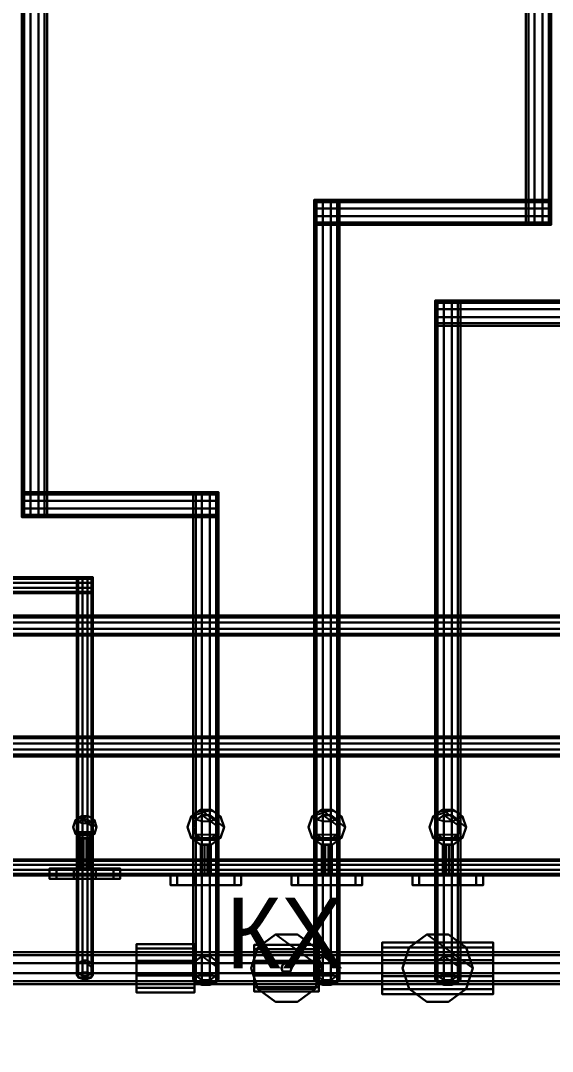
# Model space of a CAD drawing. Header units: millimetres. Extents: x -396 to 23232, y -842 to 31800.
# Drawn here: x 18536 to 19064, y 9117 to 10140 of the extents above; entities that cross this region are included whole.
import ezdxf

# ---------------------------------------------------------------- set-up
doc = ezdxf.new("R2010")
doc.units = ezdxf.units.MM
doc.layers.add('АР_3D_стены', color=8, linetype='Continuous')
doc.layers.add('ВК_3D_Марки', color=7, linetype='Continuous')
for name, color, linetype, true_color in [('ВК_3D_Арматура', 42, 'Continuous', 0xb48c3c), ('ВК_3D_В1', 4, 'Continuous', 0x06b6d4), ('ВК_3D_Т3', 3, 'Continuous', 0x16a34a), ('ВК_3D_Т4', 82, 'Continuous', 0x84cc16)]:
    doc.layers.add(name, color=color, linetype=linetype, true_color=true_color)

msp = doc.modelspace()

# ---------------------------------------------------------------- texts
at = {"layer": 'ВК_3D_Марки'}
msp.add_text('КХ', height=70, dxfattribs=at).set_placement((18740, 9200, 1480))

# ---------------------------------------------------------------- meshes
at = {"layer": 'АР_3D_стены'}
mesh = msp.add_polyface(dxfattribs=at)
corners = [(18040.2, 6049.6, 4050), (15010.2, 6049.6, 4050), (15010.2, 6119.6, 4050), (15010.2, 6119.6, 7550), (15010.2, 6049.6, 7550), (18040.2, 6049.6, 7550), (19899.3, 6049.6, 4050), (19760.2, 6049.6, 4050), (19760.2, 6119.6, 4050), (19760.2, 6119.6, 7550), (19760.2, 6049.6, 7550), (19899.3, 6049.6, 7550), (19000.2, 15699.6, 4050), (20200.2, 15699.6, 4050), (20200.2, 15299.6, 4050), (20200.2, 15299.6, 7550), (20200.2, 15699.6, 7550), (19000.2, 15699.6, 7550), (19538.3, 15299.6, 4050), (19000.2, 15299.6, 4050), (19000.2, 15299.6, 7550), (19538.3, 15299.6, 7550), (19800.2, 13599.6, 4050), (19300.2, 13599.6, 4050), (19300.2, 13999.6, 4050), (19300.2, 13999.6, 7550), (19300.2, 13599.6, 7550), (19800.2, 13599.6, 7550), (17300.2, 8749.6, 4050), (17300.2, 9049.6, 4050), (19800.2, 9049.6, 4050), (19800.2, 9049.6, 7550), (17300.2, 9049.6, 7550), (17300.2, 8749.6, 7550), (17900.2, 7449.6, 4050), (18000.2, 7449.6, 4050), (18000.2, 6449.6, 4050), (18000.2, 6449.6, 7550), (18000.2, 7449.6, 7550), (17900.2, 7449.6, 7550), (15600.2, 8749.6, 4050), (15800.2, 8749.6, 4050), (15800.2, 6449.6, 4050), (15800.2, 6449.6, 7550), (15800.2, 8749.6, 7550), (15600.2, 8749.6, 7550), (15050.2, 6179.6, 4050), (15050.2, 6449.6, 4050), (15600.2, 6449.6, 4050), (15600.2, 6449.6, 7550), (15050.2, 6449.6, 7550), (15050.2, 6179.6, 7550), (12800.2, 6449.6, 4050), (13250.2, 6449.6, 4050), (13250.2, 6179.6, 4050), (13250.2, 6179.6, 7550), (13250.2, 6449.6, 7550), (12800.2, 6449.6, 7550), (13290.2, 6049.6, 4050), (12800.2, 6049.6, 4050), (12800.2, 6049.6, 7550), (13290.2, 6049.6, 7550), (18040.2, 6119.6, 4050), (18040.2, 6119.6, 7550), (20200.2, 6049.6, 4050), (20200.2, 6049.6, 7550), (19800.2, 15299.6, 4050), (19800.2, 15299.6, 7550), (19538.3, 8749.6, 4050), (19538.3, 8749.6, 7550), (18000.2, 6179.6, 4050), (18000.2, 6179.6, 7550), (19800.2, 8749.6, 4050), (19800.2, 8749.6, 7550), (17900.2, 6449.6, 4050), (17900.2, 6449.6, 7550), (13290.2, 6119.6, 4050), (13290.2, 6119.6, 7550), (20200.2, 13999.6, 4050), (20200.2, 13999.6, 7550), (19800.2, 6179.6, 4050), (19800.2, 6179.6, 7550), (19800.2, 6449.6, 4050), (19800.2, 6449.6, 7550), (19800.2, 13999.6, 4050), (19800.2, 13999.6, 7550), (20200.2, 6449.6, 4050), (20200.2, 6449.6, 7550)]
mesh.append_faces([[corners[k] for k in face] for face in [(0, 1, 2), (3, 4, 5), (6, 7, 8), (9, 10, 11), (12, 13, 14), (15, 16, 17), (18, 19, 12), (17, 20, 21), (22, 23, 24), (25, 26, 27), (28, 29, 30), (31, 32, 33), (34, 35, 36), (37, 38, 39), (40, 41, 42), (43, 44, 45), (46, 47, 48), (49, 50, 51), (52, 53, 54), (55, 56, 57), (58, 59, 52), (57, 60, 61), (62, 0, 2), (3, 5, 63), (64, 6, 8), (9, 11, 65), (66, 18, 12), (17, 21, 67), (68, 28, 30), (31, 33, 69), (34, 36, 70), (71, 37, 39), (48, 40, 42), (43, 45, 49), (58, 52, 54), (55, 57, 61), (66, 12, 14), (15, 17, 67), (72, 68, 30), (31, 69, 73), (74, 34, 70), (71, 39, 75), (46, 48, 42), (43, 49, 51), (76, 58, 54), (55, 61, 77), (66, 14, 78), (79, 15, 67), (42, 74, 70), (71, 75, 43), (76, 54, 46), (51, 55, 77), (46, 42, 70), (71, 43, 51), (2, 76, 46), (51, 77, 3), (2, 46, 70), (71, 51, 3), (2, 70, 80), (81, 71, 3), (62, 2, 80), (81, 3, 63), (8, 62, 80), (81, 63, 9), (64, 8, 80), (81, 9, 65), (64, 80, 82), (83, 81, 65), (64, 82, 72), (73, 83, 65), (64, 72, 30), (31, 73, 65), (64, 30, 22), (27, 31, 65), (84, 66, 78), (79, 67, 85), (22, 24, 84), (85, 25, 27), (78, 64, 22), (27, 65, 79), (22, 84, 78), (79, 85, 27), (1, 2, 3, 4), (2, 76, 77, 3), (76, 58, 61, 77), (58, 59, 60, 61), (59, 52, 57, 60), (52, 53, 56, 57), (53, 54, 55, 56), (54, 46, 51, 55), (46, 47, 50, 51), (47, 48, 49, 50), (48, 40, 45, 49), (40, 41, 44, 45), (41, 42, 43, 44), (42, 74, 75, 43), (74, 34, 39, 75), (34, 35, 38, 39), (35, 36, 37, 38), (36, 70, 71, 37), (70, 80, 81, 71), (80, 82, 83, 81), (82, 72, 73, 83), (72, 68, 69, 73), (68, 28, 33, 69), (28, 29, 32, 33), (29, 30, 31, 32), (30, 22, 27, 31), (22, 23, 26, 27), (23, 24, 25, 26), (24, 84, 85, 25), (84, 84, 85, 85), (84, 66, 67, 85), (66, 18, 21, 67), (18, 19, 20, 21), (19, 12, 17, 20), (12, 13, 16, 17), (13, 14, 15, 16), (14, 78, 79, 15), (78, 86, 87, 79), (86, 86, 87, 87), (86, 64, 65, 87), (64, 6, 11, 65), (6, 7, 10, 11), (7, 8, 9, 10), (8, 62, 63, 9), (62, 0, 5, 63), (0, 1, 4, 5)]])
mesh = msp.add_polyface(dxfattribs=at)
corners = [(19800.2, 4099.6), (19800.2, 5949.6), (20070.2, 5949.6), (20070.2, 5949.6, 3650), (19800.2, 5949.6, 3650), (19800.2, 4099.6, 3650), (19800.2, 1427.5), (19800.2, 2299.6), (20070.2, 2299.6), (20070.2, 2299.6, 3650), (19800.2, 2299.6, 3650), (19800.2, 1427.5, 3650), (20200.2, 1299.6), (19800.2, 1299.6), (19800.2, 1299.6, 3650), (20200.2, 1299.6, 3650), (20130.2, 2339.6), (20200.2, 2339.6), (20200.2, 2339.6, 3650), (20130.2, 2339.6, 3650), (20200.2, 5989.6), (20200.2, 4059.6), (20130.2, 4059.6), (20130.2, 4059.6, 3650), (20200.2, 4059.6, 3650), (20200.2, 5989.6, 3650), (20200.2, 9474.6), (20200.2, 7709.6), (20130.2, 7709.6), (20130.2, 7709.6, 3650), (20200.2, 7709.6, 3650), (20200.2, 9474.6, 3650), (19800.2, 9049.6), (19800.2, 9474.6), (19800.2, 9474.6, 3650), (19800.2, 9049.6, 3650), (14600.2, 8749.6), (14600.2, 9049.6), (14600.2, 9049.6, 3650), (14600.2, 8749.6, 3650), (20070.2, 7749.6), (19800.2, 7749.6), (19800.2, 8749.6), (19800.2, 8749.6, 3650), (19800.2, 7749.6, 3650), (20070.2, 7749.6, 3650), (20070.2, 4099.6), (20070.2, 4099.6, 3650), (20130.2, 5989.6), (20130.2, 5989.6, 3650), (18538.2, 8749.6), (18538.2, 8749.6, 3650)]
mesh.append_faces([[corners[k] for k in face] for face in [(0, 1, 2), (3, 4, 5), (6, 7, 8), (9, 10, 11), (12, 13, 6), (11, 14, 15), (16, 17, 12), (15, 18, 19), (20, 21, 22), (23, 24, 25), (26, 27, 28), (29, 30, 31), (32, 33, 26), (31, 34, 35), (36, 37, 32), (35, 38, 39), (40, 41, 42), (43, 44, 45), (46, 0, 2), (3, 5, 47), (12, 6, 8), (9, 11, 15), (48, 20, 22), (23, 25, 49), (32, 26, 28), (29, 31, 35), (50, 36, 32), (35, 39, 51), (16, 12, 8), (9, 15, 19), (42, 50, 32), (35, 51, 43), (16, 8, 46), (47, 9, 19), (42, 32, 28), (29, 35, 43), (16, 46, 2), (3, 47, 19), (40, 42, 28), (29, 43, 45), (16, 2, 40), (45, 3, 19), (40, 28, 48), (49, 29, 45), (22, 16, 40), (45, 19, 23), (40, 48, 22), (23, 49, 45), (2, 40, 45, 3), (40, 41, 44, 45), (41, 42, 43, 44), (42, 50, 51, 43), (50, 36, 39, 51), (36, 37, 38, 39), (37, 32, 35, 38), (32, 33, 34, 35), (33, 26, 31, 34), (26, 27, 30, 31), (27, 28, 29, 30), (28, 48, 49, 29), (48, 20, 25, 49), (20, 21, 24, 25), (21, 22, 23, 24), (22, 16, 19, 23), (16, 17, 18, 19), (17, 12, 15, 18), (12, 13, 14, 15), (13, 6, 11, 14), (6, 7, 10, 11), (7, 8, 9, 10), (8, 46, 47, 9), (46, 0, 5, 47), (0, 1, 4, 5), (1, 2, 3, 4)]])
at = {"layer": 'ВК_3D_Арматура', "true_color": 0xbf9142}
mesh = msp.add_polyface(dxfattribs=at)
corners = [(18611.6, 9340, 975), (18609.4, 9346.8, 975), (18609.4, 9346.8, 1025), (18611.6, 9340, 1025), (18603.6, 9351, 975), (18603.6, 9351, 1025), (18596.4, 9351, 975), (18596.4, 9351, 1025), (18590.6, 9346.8, 975), (18590.6, 9346.8, 1025), (18588.4, 9340, 975), (18588.4, 9340, 1025), (18590.6, 9333.2, 975), (18590.6, 9333.2, 1025), (18596.4, 9329, 975), (18596.4, 9329, 1025), (18603.6, 9329, 975), (18603.6, 9329, 1025), (18609.4, 9333.2, 975), (18609.4, 9333.2, 1025)]
mesh.append_faces([[corners[k] for k in face] for face in [(0, 1, 2, 3), (1, 4, 5, 2), (4, 6, 7, 5), (6, 8, 9, 7), (8, 10, 11, 9), (10, 12, 13, 11), (12, 14, 15, 13), (14, 16, 17, 15), (16, 18, 19, 17), (18, 0, 3, 19), (18, 16, 14, 12), (3, 2, 5, 7)]])
mesh = msp.add_polyface(dxfattribs=at)
corners = [(18738.1, 9340, 975), (18734.6, 9350.6, 975), (18734.6, 9350.6, 1025), (18738.1, 9340, 1025), (18725.6, 9357.2, 975), (18725.6, 9357.2, 1025), (18714.4, 9357.2, 975), (18714.4, 9357.2, 1025), (18705.4, 9350.6, 975), (18705.4, 9350.6, 1025), (18701.9, 9340, 975), (18701.9, 9340, 1025), (18705.4, 9329.4, 975), (18705.4, 9329.4, 1025), (18714.4, 9322.8, 975), (18714.4, 9322.8, 1025), (18725.6, 9322.8, 975), (18725.6, 9322.8, 1025), (18734.6, 9329.4, 975), (18734.6, 9329.4, 1025)]
mesh.append_faces([[corners[k] for k in face] for face in [(0, 1, 2, 3), (1, 4, 5, 2), (4, 6, 7, 5), (6, 8, 9, 7), (8, 10, 11, 9), (10, 12, 13, 11), (12, 14, 15, 13), (14, 16, 17, 15), (16, 18, 19, 17), (18, 0, 3, 19), (18, 16, 14, 12), (3, 2, 5, 7)]])
mesh = msp.add_polyface(dxfattribs=at)
corners = [(18858.1, 9340, 975), (18854.6, 9350.6, 975), (18854.6, 9350.6, 1025), (18858.1, 9340, 1025), (18845.6, 9357.2, 975), (18845.6, 9357.2, 1025), (18834.4, 9357.2, 975), (18834.4, 9357.2, 1025), (18825.4, 9350.6, 975), (18825.4, 9350.6, 1025), (18821.9, 9340, 975), (18821.9, 9340, 1025), (18825.4, 9329.4, 975), (18825.4, 9329.4, 1025), (18834.4, 9322.8, 975), (18834.4, 9322.8, 1025), (18845.6, 9322.8, 975), (18845.6, 9322.8, 1025), (18854.6, 9329.4, 975), (18854.6, 9329.4, 1025)]
mesh.append_faces([[corners[k] for k in face] for face in [(0, 1, 2, 3), (1, 4, 5, 2), (4, 6, 7, 5), (6, 8, 9, 7), (8, 10, 11, 9), (10, 12, 13, 11), (12, 14, 15, 13), (14, 16, 17, 15), (16, 18, 19, 17), (18, 0, 3, 19), (18, 16, 14, 12), (3, 2, 5, 7)]])
mesh = msp.add_polyface(dxfattribs=at)
corners = [(18978.1, 9340, 975), (18974.6, 9350.6, 975), (18974.6, 9350.6, 1025), (18978.1, 9340, 1025), (18965.6, 9357.2, 975), (18965.6, 9357.2, 1025), (18954.4, 9357.2, 975), (18954.4, 9357.2, 1025), (18945.4, 9350.6, 975), (18945.4, 9350.6, 1025), (18941.9, 9340, 975), (18941.9, 9340, 1025), (18945.4, 9329.4, 975), (18945.4, 9329.4, 1025), (18954.4, 9322.8, 975), (18954.4, 9322.8, 1025), (18965.6, 9322.8, 975), (18965.6, 9322.8, 1025), (18974.6, 9329.4, 975), (18974.6, 9329.4, 1025)]
mesh.append_faces([[corners[k] for k in face] for face in [(0, 1, 2, 3), (1, 4, 5, 2), (4, 6, 7, 5), (6, 8, 9, 7), (8, 10, 11, 9), (10, 12, 13, 11), (12, 14, 15, 13), (14, 16, 17, 15), (16, 18, 19, 17), (18, 0, 3, 19), (18, 16, 14, 12), (3, 2, 5, 7)]])
mesh = msp.add_polyface(dxfattribs=at)
corners = [(18605, 9328.8, 1000), (18604, 9328.8, 1002.9), (18604, 9298.8, 1002.9), (18605, 9298.8, 1000), (18601.5, 9328.8, 1004.8), (18601.5, 9298.8, 1004.8), (18598.5, 9328.8, 1004.8), (18598.5, 9298.8, 1004.8), (18596, 9328.8, 1002.9), (18596, 9298.8, 1002.9), (18595, 9328.8, 1000), (18595, 9298.8, 1000), (18596, 9328.8, 997.1), (18596, 9298.8, 997.1), (18598.5, 9328.8, 995.2), (18598.5, 9298.8, 995.2), (18601.5, 9328.8, 995.2), (18601.5, 9298.8, 995.2), (18604, 9328.8, 997.1), (18604, 9298.8, 997.1)]
mesh.append_faces([[corners[k] for k in face] for face in [(0, 1, 2, 3), (1, 4, 5, 2), (4, 6, 7, 5), (6, 8, 9, 7), (8, 10, 11, 9), (10, 12, 13, 11), (12, 14, 15, 13), (14, 16, 17, 15), (16, 18, 19, 17), (18, 0, 3, 19), (18, 16, 14, 12), (3, 2, 5, 7)]])
mesh = msp.add_polyface(dxfattribs=at)
corners = [(18725, 9322.5, 1000), (18724, 9322.5, 1002.9), (18724, 9292.5, 1002.9), (18725, 9292.5, 1000), (18721.5, 9322.5, 1004.8), (18721.5, 9292.5, 1004.8), (18718.5, 9322.5, 1004.8), (18718.5, 9292.5, 1004.8), (18716, 9322.5, 1002.9), (18716, 9292.5, 1002.9), (18715, 9322.5, 1000), (18715, 9292.5, 1000), (18716, 9322.5, 997.1), (18716, 9292.5, 997.1), (18718.5, 9322.5, 995.2), (18718.5, 9292.5, 995.2), (18721.5, 9322.5, 995.2), (18721.5, 9292.5, 995.2), (18724, 9322.5, 997.1), (18724, 9292.5, 997.1)]
mesh.append_faces([[corners[k] for k in face] for face in [(0, 1, 2, 3), (1, 4, 5, 2), (4, 6, 7, 5), (6, 8, 9, 7), (8, 10, 11, 9), (10, 12, 13, 11), (12, 14, 15, 13), (14, 16, 17, 15), (16, 18, 19, 17), (18, 0, 3, 19), (18, 16, 14, 12), (3, 2, 5, 7)]])
mesh = msp.add_polyface(dxfattribs=at)
corners = [(18845, 9322.5, 1000), (18844, 9322.5, 1002.9), (18844, 9292.5, 1002.9), (18845, 9292.5, 1000), (18841.5, 9322.5, 1004.8), (18841.5, 9292.5, 1004.8), (18838.5, 9322.5, 1004.8), (18838.5, 9292.5, 1004.8), (18836, 9322.5, 1002.9), (18836, 9292.5, 1002.9), (18835, 9322.5, 1000), (18835, 9292.5, 1000), (18836, 9322.5, 997.1), (18836, 9292.5, 997.1), (18838.5, 9322.5, 995.2), (18838.5, 9292.5, 995.2), (18841.5, 9322.5, 995.2), (18841.5, 9292.5, 995.2), (18844, 9322.5, 997.1), (18844, 9292.5, 997.1)]
mesh.append_faces([[corners[k] for k in face] for face in [(0, 1, 2, 3), (1, 4, 5, 2), (4, 6, 7, 5), (6, 8, 9, 7), (8, 10, 11, 9), (10, 12, 13, 11), (12, 14, 15, 13), (14, 16, 17, 15), (16, 18, 19, 17), (18, 0, 3, 19), (18, 16, 14, 12), (3, 2, 5, 7)]])
mesh = msp.add_polyface(dxfattribs=at)
corners = [(18965, 9322.5, 1000), (18964, 9322.5, 1002.9), (18964, 9292.5, 1002.9), (18965, 9292.5, 1000), (18961.5, 9322.5, 1004.8), (18961.5, 9292.5, 1004.8), (18958.5, 9322.5, 1004.8), (18958.5, 9292.5, 1004.8), (18956, 9322.5, 1002.9), (18956, 9292.5, 1002.9), (18955, 9322.5, 1000), (18955, 9292.5, 1000), (18956, 9322.5, 997.1), (18956, 9292.5, 997.1), (18958.5, 9322.5, 995.2), (18958.5, 9292.5, 995.2), (18961.5, 9322.5, 995.2), (18961.5, 9292.5, 995.2), (18964, 9322.5, 997.1), (18964, 9292.5, 997.1)]
mesh.append_faces([[corners[k] for k in face] for face in [(0, 1, 2, 3), (1, 4, 5, 2), (4, 6, 7, 5), (6, 8, 9, 7), (8, 10, 11, 9), (10, 12, 13, 11), (12, 14, 15, 13), (14, 16, 17, 15), (16, 18, 19, 17), (18, 0, 3, 19), (18, 16, 14, 12), (3, 2, 5, 7)]])
at = {"layer": 'ВК_3D_Арматура', "true_color": 0x06b6d4}
mesh = msp.add_polyface(dxfattribs=at)
corners = [(18635, 9298.8, 1000), (18628.3, 9298.8, 1020.6), (18628.3, 9288.8, 1020.6), (18635, 9288.8, 1000), (18610.8, 9298.8, 1033.3), (18610.8, 9288.8, 1033.3), (18589.2, 9298.8, 1033.3), (18589.2, 9288.8, 1033.3), (18571.7, 9298.8, 1020.6), (18571.7, 9288.8, 1020.6), (18565, 9298.8, 1000), (18565, 9288.8, 1000), (18571.7, 9298.8, 979.4), (18571.7, 9288.8, 979.4), (18589.2, 9298.8, 966.7), (18589.2, 9288.8, 966.7), (18610.8, 9298.8, 966.7), (18610.8, 9288.8, 966.7), (18628.3, 9298.8, 979.4), (18628.3, 9288.8, 979.4)]
mesh.append_faces([[corners[k] for k in face] for face in [(0, 1, 2, 3), (1, 4, 5, 2), (4, 6, 7, 5), (6, 8, 9, 7), (8, 10, 11, 9), (10, 12, 13, 11), (12, 14, 15, 13), (14, 16, 17, 15), (16, 18, 19, 17), (18, 0, 3, 19), (18, 16, 14, 12), (3, 2, 5, 7)]])
mesh = msp.add_polyface(dxfattribs=at)
corners = [(18755, 9292.5, 1000), (18748.3, 9292.5, 1020.6), (18748.3, 9282.5, 1020.6), (18755, 9282.5, 1000), (18730.8, 9292.5, 1033.3), (18730.8, 9282.5, 1033.3), (18709.2, 9292.5, 1033.3), (18709.2, 9282.5, 1033.3), (18691.7, 9292.5, 1020.6), (18691.7, 9282.5, 1020.6), (18685, 9292.5, 1000), (18685, 9282.5, 1000), (18691.7, 9292.5, 979.4), (18691.7, 9282.5, 979.4), (18709.2, 9292.5, 966.7), (18709.2, 9282.5, 966.7), (18730.8, 9292.5, 966.7), (18730.8, 9282.5, 966.7), (18748.3, 9292.5, 979.4), (18748.3, 9282.5, 979.4)]
mesh.append_faces([[corners[k] for k in face] for face in [(0, 1, 2, 3), (1, 4, 5, 2), (4, 6, 7, 5), (6, 8, 9, 7), (8, 10, 11, 9), (10, 12, 13, 11), (12, 14, 15, 13), (14, 16, 17, 15), (16, 18, 19, 17), (18, 0, 3, 19), (18, 16, 14, 12), (3, 2, 5, 7)]])
mesh = msp.add_polyface(dxfattribs=at)
corners = [(18875, 9292.5, 1000), (18868.3, 9292.5, 1020.6), (18868.3, 9282.5, 1020.6), (18875, 9282.5, 1000), (18850.8, 9292.5, 1033.3), (18850.8, 9282.5, 1033.3), (18829.2, 9292.5, 1033.3), (18829.2, 9282.5, 1033.3), (18811.7, 9292.5, 1020.6), (18811.7, 9282.5, 1020.6), (18805, 9292.5, 1000), (18805, 9282.5, 1000), (18811.7, 9292.5, 979.4), (18811.7, 9282.5, 979.4), (18829.2, 9292.5, 966.7), (18829.2, 9282.5, 966.7), (18850.8, 9292.5, 966.7), (18850.8, 9282.5, 966.7), (18868.3, 9292.5, 979.4), (18868.3, 9282.5, 979.4)]
mesh.append_faces([[corners[k] for k in face] for face in [(0, 1, 2, 3), (1, 4, 5, 2), (4, 6, 7, 5), (6, 8, 9, 7), (8, 10, 11, 9), (10, 12, 13, 11), (12, 14, 15, 13), (14, 16, 17, 15), (16, 18, 19, 17), (18, 0, 3, 19), (18, 16, 14, 12), (3, 2, 5, 7)]])
mesh = msp.add_polyface(dxfattribs=at)
corners = [(18995, 9292.5, 1000), (18988.3, 9292.5, 1020.6), (18988.3, 9282.5, 1020.6), (18995, 9282.5, 1000), (18970.8, 9292.5, 1033.3), (18970.8, 9282.5, 1033.3), (18949.2, 9292.5, 1033.3), (18949.2, 9282.5, 1033.3), (18931.7, 9292.5, 1020.6), (18931.7, 9282.5, 1020.6), (18925, 9292.5, 1000), (18925, 9282.5, 1000), (18931.7, 9292.5, 979.4), (18931.7, 9282.5, 979.4), (18949.2, 9292.5, 966.7), (18949.2, 9282.5, 966.7), (18970.8, 9292.5, 966.7), (18970.8, 9282.5, 966.7), (18988.3, 9292.5, 979.4), (18988.3, 9282.5, 979.4)]
mesh.append_faces([[corners[k] for k in face] for face in [(0, 1, 2, 3), (1, 4, 5, 2), (4, 6, 7, 5), (6, 8, 9, 7), (8, 10, 11, 9), (10, 12, 13, 11), (12, 14, 15, 13), (14, 16, 17, 15), (16, 18, 19, 17), (18, 0, 3, 19), (18, 16, 14, 12), (3, 2, 5, 7)]])
mesh = msp.add_polyface(dxfattribs=at)
corners = [(18835, 9200, 652.4), (18828.3, 9220.6, 652.4), (18828.3, 9220.6, 662.4), (18835, 9200, 662.4), (18810.8, 9233.3, 652.4), (18810.8, 9233.3, 662.4), (18789.2, 9233.3, 652.4), (18789.2, 9233.3, 662.4), (18771.7, 9220.6, 652.4), (18771.7, 9220.6, 662.4), (18765, 9200, 652.4), (18765, 9200, 662.4), (18771.7, 9179.4, 652.4), (18771.7, 9179.4, 662.4), (18789.2, 9166.7, 652.4), (18789.2, 9166.7, 662.4), (18810.8, 9166.7, 652.4), (18810.8, 9166.7, 662.4), (18828.3, 9179.4, 652.4), (18828.3, 9179.4, 662.4)]
mesh.append_faces([[corners[k] for k in face] for face in [(0, 1, 2, 3), (1, 4, 5, 2), (4, 6, 7, 5), (6, 8, 9, 7), (8, 10, 11, 9), (10, 12, 13, 11), (12, 14, 15, 13), (14, 16, 17, 15), (16, 18, 19, 17), (18, 0, 3, 19), (18, 16, 14, 12), (3, 2, 5, 7)]])
at = {"layer": 'ВК_3D_Арматура', "true_color": 0xbf9142}
mesh = msp.add_polyface(dxfattribs=at)
corners = [(18895, 9225.6, 600), (18895, 9220.7, 615), (19005, 9220.7, 615), (19005, 9225.6, 600), (18895, 9207.9, 624.3), (19005, 9207.9, 624.3), (18895, 9192.1, 624.3), (19005, 9192.1, 624.3), (18895, 9179.3, 615), (19005, 9179.3, 615), (18895, 9174.4, 600), (19005, 9174.4, 600), (18895, 9179.3, 585), (19005, 9179.3, 585), (18895, 9192.1, 575.7), (19005, 9192.1, 575.7), (18895, 9207.9, 575.7), (19005, 9207.9, 575.7), (18895, 9220.7, 585), (19005, 9220.7, 585)]
mesh.append_faces([[corners[k] for k in face] for face in [(0, 1, 2, 3), (1, 4, 5, 2), (4, 6, 7, 5), (6, 8, 9, 7), (8, 10, 11, 9), (10, 12, 13, 11), (12, 14, 15, 13), (14, 16, 17, 15), (16, 18, 19, 17), (18, 0, 3, 19), (18, 16, 14, 12), (3, 2, 5, 7)]])
at = {"layer": 'ВК_3D_Арматура', "true_color": 0x2563eb}
mesh = msp.add_polyface(dxfattribs=at)
corners = [(18985, 9200, 622.4), (18978.3, 9220.6, 622.4), (18978.3, 9220.6, 652.4), (18985, 9200, 652.4), (18960.8, 9233.3, 622.4), (18960.8, 9233.3, 652.4), (18939.2, 9233.3, 622.4), (18939.2, 9233.3, 652.4), (18921.7, 9220.6, 622.4), (18921.7, 9220.6, 652.4), (18915, 9200, 622.4), (18915, 9200, 652.4), (18921.7, 9179.4, 622.4), (18921.7, 9179.4, 652.4), (18939.2, 9166.7, 622.4), (18939.2, 9166.7, 652.4), (18960.8, 9166.7, 622.4), (18960.8, 9166.7, 652.4), (18978.3, 9179.4, 622.4), (18978.3, 9179.4, 652.4)]
mesh.append_faces([[corners[k] for k in face] for face in [(0, 1, 2, 3), (1, 4, 5, 2), (4, 6, 7, 5), (6, 8, 9, 7), (8, 10, 11, 9), (10, 12, 13, 11), (12, 14, 15, 13), (14, 16, 17, 15), (16, 18, 19, 17), (18, 0, 3, 19), (18, 16, 14, 12), (3, 2, 5, 7)]])
at = {"layer": 'ВК_3D_Арматура', "true_color": 0xbf9142}
mesh = msp.add_polyface(dxfattribs=at)
corners = [(18651.2, 9224, 600), (18651.2, 9219.4, 614.1), (18708.8, 9219.4, 614.1), (18708.8, 9224, 600), (18651.2, 9207.4, 622.8), (18708.8, 9207.4, 622.8), (18651.2, 9192.6, 622.8), (18708.8, 9192.6, 622.8), (18651.2, 9180.6, 614.1), (18708.8, 9180.6, 614.1), (18651.2, 9176, 600), (18708.8, 9176, 600), (18651.2, 9180.6, 585.9), (18708.8, 9180.6, 585.9), (18651.2, 9192.6, 577.2), (18708.8, 9192.6, 577.2), (18651.2, 9207.4, 577.2), (18708.8, 9207.4, 577.2), (18651.2, 9219.4, 585.9), (18708.8, 9219.4, 585.9)]
mesh.append_faces([[corners[k] for k in face] for face in [(0, 1, 2, 3), (1, 4, 5, 2), (4, 6, 7, 5), (6, 8, 9, 7), (8, 10, 11, 9), (10, 12, 13, 11), (12, 14, 15, 13), (14, 16, 17, 15), (16, 18, 19, 17), (18, 0, 3, 19), (18, 16, 14, 12), (3, 2, 5, 7)]])
mesh = msp.add_polyface(dxfattribs=at)
corners = [(18768, 9223.2, 600), (18768, 9218.8, 613.6), (18832, 9218.8, 613.6), (18832, 9223.2, 600), (18768, 9207.2, 622.1), (18832, 9207.2, 622.1), (18768, 9192.8, 622.1), (18832, 9192.8, 622.1), (18768, 9181.2, 613.6), (18832, 9181.2, 613.6), (18768, 9176.8, 600), (18832, 9176.8, 600), (18768, 9181.2, 586.4), (18832, 9181.2, 586.4), (18768, 9192.8, 577.9), (18832, 9192.8, 577.9), (18768, 9207.2, 577.9), (18832, 9207.2, 577.9), (18768, 9218.8, 586.4), (18832, 9218.8, 586.4)]
mesh.append_faces([[corners[k] for k in face] for face in [(0, 1, 2, 3), (1, 4, 5, 2), (4, 6, 7, 5), (6, 8, 9, 7), (8, 10, 11, 9), (10, 12, 13, 11), (12, 14, 15, 13), (14, 16, 17, 15), (16, 18, 19, 17), (18, 0, 3, 19), (18, 16, 14, 12), (3, 2, 5, 7)]])
mesh = msp.add_polyface(dxfattribs=at)
corners = [(18805, 9200, 622.4), (18804, 9202.9, 622.4), (18804, 9202.9, 652.4), (18805, 9200, 652.4), (18801.5, 9204.8, 622.4), (18801.5, 9204.8, 652.4), (18798.5, 9204.8, 622.4), (18798.5, 9204.8, 652.4), (18796, 9202.9, 622.4), (18796, 9202.9, 652.4), (18795, 9200, 622.4), (18795, 9200, 652.4), (18796, 9197.1, 622.4), (18796, 9197.1, 652.4), (18798.5, 9195.2, 622.4), (18798.5, 9195.2, 652.4), (18801.5, 9195.2, 622.4), (18801.5, 9195.2, 652.4), (18804, 9197.1, 622.4), (18804, 9197.1, 652.4)]
mesh.append_faces([[corners[k] for k in face] for face in [(0, 1, 2, 3), (1, 4, 5, 2), (4, 6, 7, 5), (6, 8, 9, 7), (8, 10, 11, 9), (10, 12, 13, 11), (12, 14, 15, 13), (14, 16, 17, 15), (16, 18, 19, 17), (18, 0, 3, 19), (18, 16, 14, 12), (3, 2, 5, 7)]])
at = {"layer": 'ВК_3D_В1'}
mesh = msp.add_polyface(dxfattribs=at)
corners = [(19037.5, 9937.5, -230), (19039.9, 9937.5, -222.7), (19039.9, 13392.5, -222.7), (19037.5, 13392.5, -230), (19046.1, 9937.5, -218.1), (19046.1, 13392.5, -218.1), (19053.9, 9937.5, -218.1), (19053.9, 13392.5, -218.1), (19060.1, 9937.5, -222.7), (19060.1, 13392.5, -222.7), (19062.5, 9937.5, -230), (19062.5, 13392.5, -230), (19060.1, 9937.5, -237.3), (19060.1, 13392.5, -237.3), (19053.9, 9937.5, -241.9), (19053.9, 13392.5, -241.9), (19046.1, 9937.5, -241.9), (19046.1, 13392.5, -241.9), (19039.9, 9937.5, -237.3), (19039.9, 13392.5, -237.3)]
mesh.append_faces([[corners[k] for k in face] for face in [(0, 1, 2, 3), (1, 4, 5, 2), (4, 6, 7, 5), (6, 8, 9, 7), (8, 10, 11, 9), (10, 12, 13, 11), (12, 14, 15, 13), (14, 16, 17, 15), (16, 18, 19, 17), (18, 0, 3, 19), (18, 16, 14, 12), (3, 2, 5, 7)]])
mesh = msp.add_polyface(dxfattribs=at)
corners = [(18537.5, 9647.5, -230), (18539.9, 9647.5, -222.7), (18539.9, 11012.5, -222.7), (18537.5, 11012.5, -230), (18546.1, 9647.5, -218.1), (18546.1, 11012.5, -218.1), (18553.9, 9647.5, -218.1), (18553.9, 11012.5, -218.1), (18560.1, 9647.5, -222.7), (18560.1, 11012.5, -222.7), (18562.5, 9647.5, -230), (18562.5, 11012.5, -230), (18560.1, 9647.5, -237.3), (18560.1, 11012.5, -237.3), (18553.9, 9647.5, -241.9), (18553.9, 11012.5, -241.9), (18546.1, 9647.5, -241.9), (18546.1, 11012.5, -241.9), (18539.9, 9647.5, -237.3), (18539.9, 11012.5, -237.3)]
mesh.append_faces([[corners[k] for k in face] for face in [(0, 1, 2, 3), (1, 4, 5, 2), (4, 6, 7, 5), (6, 8, 9, 7), (8, 10, 11, 9), (10, 12, 13, 11), (12, 14, 15, 13), (14, 16, 17, 15), (16, 18, 19, 17), (18, 0, 3, 19), (18, 16, 14, 12), (3, 2, 5, 7)]])
mesh = msp.add_polyface(dxfattribs=at)
corners = [(18827.5, 9327.5, -230), (18829.9, 9327.5, -222.7), (18829.9, 9962.5, -222.7), (18827.5, 9962.5, -230), (18836.1, 9327.5, -218.1), (18836.1, 9962.5, -218.1), (18843.9, 9327.5, -218.1), (18843.9, 9962.5, -218.1), (18850.1, 9327.5, -222.7), (18850.1, 9962.5, -222.7), (18852.5, 9327.5, -230), (18852.5, 9962.5, -230), (18850.1, 9327.5, -237.3), (18850.1, 9962.5, -237.3), (18843.9, 9327.5, -241.9), (18843.9, 9962.5, -241.9), (18836.1, 9327.5, -241.9), (18836.1, 9962.5, -241.9), (18829.9, 9327.5, -237.3), (18829.9, 9962.5, -237.3)]
mesh.append_faces([[corners[k] for k in face] for face in [(0, 1, 2, 3), (1, 4, 5, 2), (4, 6, 7, 5), (6, 8, 9, 7), (8, 10, 11, 9), (10, 12, 13, 11), (12, 14, 15, 13), (14, 16, 17, 15), (16, 18, 19, 17), (18, 0, 3, 19), (18, 16, 14, 12), (3, 2, 5, 7)]])
mesh = msp.add_polyface(dxfattribs=at)
corners = [(18827.5, 9962.5, -230), (18827.5, 9960.1, -222.7), (19062.5, 9960.1, -222.7), (19062.5, 9962.5, -230), (18827.5, 9953.9, -218.1), (19062.5, 9953.9, -218.1), (18827.5, 9946.1, -218.1), (19062.5, 9946.1, -218.1), (18827.5, 9939.9, -222.7), (19062.5, 9939.9, -222.7), (18827.5, 9937.5, -230), (19062.5, 9937.5, -230), (18827.5, 9939.9, -237.3), (19062.5, 9939.9, -237.3), (18827.5, 9946.1, -241.9), (19062.5, 9946.1, -241.9), (18827.5, 9953.9, -241.9), (19062.5, 9953.9, -241.9), (18827.5, 9960.1, -237.3), (19062.5, 9960.1, -237.3)]
mesh.append_faces([[corners[k] for k in face] for face in [(0, 1, 2, 3), (1, 4, 5, 2), (4, 6, 7, 5), (6, 8, 9, 7), (8, 10, 11, 9), (10, 12, 13, 11), (12, 14, 15, 13), (14, 16, 17, 15), (16, 18, 19, 17), (18, 0, 3, 19), (18, 16, 14, 12), (3, 2, 5, 7)]])
mesh = msp.add_polyface(dxfattribs=at)
corners = [(18947.5, 9327.5, -230), (18949.9, 9327.5, -222.7), (18949.9, 9862.5, -222.7), (18947.5, 9862.5, -230), (18956.1, 9327.5, -218.1), (18956.1, 9862.5, -218.1), (18963.9, 9327.5, -218.1), (18963.9, 9862.5, -218.1), (18970.1, 9327.5, -222.7), (18970.1, 9862.5, -222.7), (18972.5, 9327.5, -230), (18972.5, 9862.5, -230), (18970.1, 9327.5, -237.3), (18970.1, 9862.5, -237.3), (18963.9, 9327.5, -241.9), (18963.9, 9862.5, -241.9), (18956.1, 9327.5, -241.9), (18956.1, 9862.5, -241.9), (18949.9, 9327.5, -237.3), (18949.9, 9862.5, -237.3)]
mesh.append_faces([[corners[k] for k in face] for face in [(0, 1, 2, 3), (1, 4, 5, 2), (4, 6, 7, 5), (6, 8, 9, 7), (8, 10, 11, 9), (10, 12, 13, 11), (12, 14, 15, 13), (14, 16, 17, 15), (16, 18, 19, 17), (18, 0, 3, 19), (18, 16, 14, 12), (3, 2, 5, 7)]])
mesh = msp.add_polyface(dxfattribs=at)
corners = [(18947.5, 9862.5, -230), (18947.5, 9860.1, -222.7), (19632.5, 9860.1, -222.7), (19632.5, 9862.5, -230), (18947.5, 9853.9, -218.1), (19632.5, 9853.9, -218.1), (18947.5, 9846.1, -218.1), (19632.5, 9846.1, -218.1), (18947.5, 9839.9, -222.7), (19632.5, 9839.9, -222.7), (18947.5, 9837.5, -230), (19632.5, 9837.5, -230), (18947.5, 9839.9, -237.3), (19632.5, 9839.9, -237.3), (18947.5, 9846.1, -241.9), (19632.5, 9846.1, -241.9), (18947.5, 9853.9, -241.9), (19632.5, 9853.9, -241.9), (18947.5, 9860.1, -237.3), (19632.5, 9860.1, -237.3)]
mesh.append_faces([[corners[k] for k in face] for face in [(0, 1, 2, 3), (1, 4, 5, 2), (4, 6, 7, 5), (6, 8, 9, 7), (8, 10, 11, 9), (10, 12, 13, 11), (12, 14, 15, 13), (14, 16, 17, 15), (16, 18, 19, 17), (18, 0, 3, 19), (18, 16, 14, 12), (3, 2, 5, 7)]])
mesh = msp.add_polyface(dxfattribs=at)
corners = [(18732.5, 9647.5, -230), (18732.5, 9649.9, -222.7), (18537.5, 9649.9, -222.7), (18537.5, 9647.5, -230), (18732.5, 9656.1, -218.1), (18537.5, 9656.1, -218.1), (18732.5, 9663.9, -218.1), (18537.5, 9663.9, -218.1), (18732.5, 9670.1, -222.7), (18537.5, 9670.1, -222.7), (18732.5, 9672.5, -230), (18537.5, 9672.5, -230), (18732.5, 9670.1, -237.3), (18537.5, 9670.1, -237.3), (18732.5, 9663.9, -241.9), (18537.5, 9663.9, -241.9), (18732.5, 9656.1, -241.9), (18537.5, 9656.1, -241.9), (18732.5, 9649.9, -237.3), (18537.5, 9649.9, -237.3)]
mesh.append_faces([[corners[k] for k in face] for face in [(0, 1, 2, 3), (1, 4, 5, 2), (4, 6, 7, 5), (6, 8, 9, 7), (8, 10, 11, 9), (10, 12, 13, 11), (12, 14, 15, 13), (14, 16, 17, 15), (16, 18, 19, 17), (18, 0, 3, 19), (18, 16, 14, 12), (3, 2, 5, 7)]])
mesh = msp.add_polyface(dxfattribs=at)
corners = [(18707.5, 9327.5, -230), (18709.9, 9327.5, -222.7), (18709.9, 9672.5, -222.7), (18707.5, 9672.5, -230), (18716.1, 9327.5, -218.1), (18716.1, 9672.5, -218.1), (18723.9, 9327.5, -218.1), (18723.9, 9672.5, -218.1), (18730.1, 9327.5, -222.7), (18730.1, 9672.5, -222.7), (18732.5, 9327.5, -230), (18732.5, 9672.5, -230), (18730.1, 9327.5, -237.3), (18730.1, 9672.5, -237.3), (18723.9, 9327.5, -241.9), (18723.9, 9672.5, -241.9), (18716.1, 9327.5, -241.9), (18716.1, 9672.5, -241.9), (18709.9, 9327.5, -237.3), (18709.9, 9672.5, -237.3)]
mesh.append_faces([[corners[k] for k in face] for face in [(0, 1, 2, 3), (1, 4, 5, 2), (4, 6, 7, 5), (6, 8, 9, 7), (8, 10, 11, 9), (10, 12, 13, 11), (12, 14, 15, 13), (14, 16, 17, 15), (16, 18, 19, 17), (18, 0, 3, 19), (18, 16, 14, 12), (3, 2, 5, 7)]])
mesh = msp.add_polyface(dxfattribs=at)
corners = [(18608, 9572, -230), (18608, 9573.5, -225.3), (18092, 9573.5, -225.3), (18092, 9572, -230), (18608, 9577.5, -222.4), (18092, 9577.5, -222.4), (18608, 9582.5, -222.4), (18092, 9582.5, -222.4), (18608, 9586.5, -225.3), (18092, 9586.5, -225.3), (18608, 9588, -230), (18092, 9588, -230), (18608, 9586.5, -234.7), (18092, 9586.5, -234.7), (18608, 9582.5, -237.6), (18092, 9582.5, -237.6), (18608, 9577.5, -237.6), (18092, 9577.5, -237.6), (18608, 9573.5, -234.7), (18092, 9573.5, -234.7)]
mesh.append_faces([[corners[k] for k in face] for face in [(0, 1, 2, 3), (1, 4, 5, 2), (4, 6, 7, 5), (6, 8, 9, 7), (8, 10, 11, 9), (10, 12, 13, 11), (12, 14, 15, 13), (14, 16, 17, 15), (16, 18, 19, 17), (18, 0, 3, 19), (18, 16, 14, 12), (3, 2, 5, 7)]])
mesh = msp.add_polyface(dxfattribs=at)
corners = [(18592, 9332, -230), (18593.5, 9332, -225.3), (18593.5, 9588, -225.3), (18592, 9588, -230), (18597.5, 9332, -222.4), (18597.5, 9588, -222.4), (18602.5, 9332, -222.4), (18602.5, 9588, -222.4), (18606.5, 9332, -225.3), (18606.5, 9588, -225.3), (18608, 9332, -230), (18608, 9588, -230), (18606.5, 9332, -234.7), (18606.5, 9588, -234.7), (18602.5, 9332, -237.6), (18602.5, 9588, -237.6), (18597.5, 9332, -237.6), (18597.5, 9588, -237.6), (18593.5, 9332, -234.7), (18593.5, 9588, -234.7)]
mesh.append_faces([[corners[k] for k in face] for face in [(0, 1, 2, 3), (1, 4, 5, 2), (4, 6, 7, 5), (6, 8, 9, 7), (8, 10, 11, 9), (10, 12, 13, 11), (12, 14, 15, 13), (14, 16, 17, 15), (16, 18, 19, 17), (18, 0, 3, 19), (18, 16, 14, 12), (3, 2, 5, 7)]])
mesh = msp.add_polyface(dxfattribs=at)
corners = [(18592, 9192.8, 1223.6), (18593.5, 9194.9, 1227.8), (18593.5, 9349.3, 1150.6), (18592, 9347.2, 1146.4), (18597.5, 9196.2, 1230.4), (18597.5, 9350.6, 1153.2), (18602.5, 9196.2, 1230.4), (18602.5, 9350.6, 1153.2), (18606.5, 9194.9, 1227.8), (18606.5, 9349.3, 1150.6), (18608, 9192.8, 1223.6), (18608, 9347.2, 1146.4), (18606.5, 9190.7, 1219.4), (18606.5, 9345.1, 1142.2), (18602.5, 9189.4, 1216.8), (18602.5, 9343.8, 1139.6), (18597.5, 9189.4, 1216.8), (18597.5, 9343.8, 1139.6), (18593.5, 9190.7, 1219.4), (18593.5, 9345.1, 1142.2)]
mesh.append_faces([[corners[k] for k in face] for face in [(0, 1, 2, 3), (1, 4, 5, 2), (4, 6, 7, 5), (6, 8, 9, 7), (8, 10, 11, 9), (10, 12, 13, 11), (12, 14, 15, 13), (14, 16, 17, 15), (16, 18, 19, 17), (18, 0, 3, 19), (18, 16, 14, 12), (3, 2, 5, 7)]])
mesh = msp.add_polyface(dxfattribs=at)
corners = [(18707.5, 9188.8, 1225.6), (18709.9, 9192.1, 1232.2), (18709.9, 9354.5, 1151), (18707.5, 9351.2, 1144.4), (18716.1, 9194.1, 1236.2), (18716.1, 9356.5, 1155), (18723.9, 9194.1, 1236.2), (18723.9, 9356.5, 1155), (18730.1, 9192.1, 1232.2), (18730.1, 9354.5, 1151), (18732.5, 9188.8, 1225.6), (18732.5, 9351.2, 1144.4), (18730.1, 9185.5, 1219), (18730.1, 9347.9, 1137.8), (18723.9, 9183.5, 1215), (18723.9, 9345.9, 1133.8), (18716.1, 9183.5, 1215), (18716.1, 9345.9, 1133.8), (18709.9, 9185.5, 1219), (18709.9, 9347.9, 1137.8)]
mesh.append_faces([[corners[k] for k in face] for face in [(0, 1, 2, 3), (1, 4, 5, 2), (4, 6, 7, 5), (6, 8, 9, 7), (8, 10, 11, 9), (10, 12, 13, 11), (12, 14, 15, 13), (14, 16, 17, 15), (16, 18, 19, 17), (18, 0, 3, 19), (18, 16, 14, 12), (3, 2, 5, 7)]])
mesh = msp.add_polyface(dxfattribs=at)
corners = [(18732.5, 9340, 1162.5), (18730.1, 9347.3, 1162.5), (18730.1, 9347.3, -242.5), (18732.5, 9340, -242.5), (18723.9, 9351.9, 1162.5), (18723.9, 9351.9, -242.5), (18716.1, 9351.9, 1162.5), (18716.1, 9351.9, -242.5), (18709.9, 9347.3, 1162.5), (18709.9, 9347.3, -242.5), (18707.5, 9340, 1162.5), (18707.5, 9340, -242.5), (18709.9, 9332.7, 1162.5), (18709.9, 9332.7, -242.5), (18716.1, 9328.1, 1162.5), (18716.1, 9328.1, -242.5), (18723.9, 9328.1, 1162.5), (18723.9, 9328.1, -242.5), (18730.1, 9332.7, 1162.5), (18730.1, 9332.7, -242.5)]
mesh.append_faces([[corners[k] for k in face] for face in [(0, 1, 2, 3), (1, 4, 5, 2), (4, 6, 7, 5), (6, 8, 9, 7), (8, 10, 11, 9), (10, 12, 13, 11), (12, 14, 15, 13), (14, 16, 17, 15), (16, 18, 19, 17), (18, 0, 3, 19), (18, 16, 14, 12), (3, 2, 5, 7)]])
mesh = msp.add_polyface(dxfattribs=at)
corners = [(18827.5, 9188.8, 1225.6), (18829.9, 9192.1, 1232.2), (18829.9, 9354.5, 1151), (18827.5, 9351.2, 1144.4), (18836.1, 9194.1, 1236.2), (18836.1, 9356.5, 1155), (18843.9, 9194.1, 1236.2), (18843.9, 9356.5, 1155), (18850.1, 9192.1, 1232.2), (18850.1, 9354.5, 1151), (18852.5, 9188.8, 1225.6), (18852.5, 9351.2, 1144.4), (18850.1, 9185.5, 1219), (18850.1, 9347.9, 1137.8), (18843.9, 9183.5, 1215), (18843.9, 9345.9, 1133.8), (18836.1, 9183.5, 1215), (18836.1, 9345.9, 1133.8), (18829.9, 9185.5, 1219), (18829.9, 9347.9, 1137.8)]
mesh.append_faces([[corners[k] for k in face] for face in [(0, 1, 2, 3), (1, 4, 5, 2), (4, 6, 7, 5), (6, 8, 9, 7), (8, 10, 11, 9), (10, 12, 13, 11), (12, 14, 15, 13), (14, 16, 17, 15), (16, 18, 19, 17), (18, 0, 3, 19), (18, 16, 14, 12), (3, 2, 5, 7)]])
mesh = msp.add_polyface(dxfattribs=at)
corners = [(18852.5, 9340, 1162.5), (18850.1, 9347.3, 1162.5), (18850.1, 9347.3, -242.5), (18852.5, 9340, -242.5), (18843.9, 9351.9, 1162.5), (18843.9, 9351.9, -242.5), (18836.1, 9351.9, 1162.5), (18836.1, 9351.9, -242.5), (18829.9, 9347.3, 1162.5), (18829.9, 9347.3, -242.5), (18827.5, 9340, 1162.5), (18827.5, 9340, -242.5), (18829.9, 9332.7, 1162.5), (18829.9, 9332.7, -242.5), (18836.1, 9328.1, 1162.5), (18836.1, 9328.1, -242.5), (18843.9, 9328.1, 1162.5), (18843.9, 9328.1, -242.5), (18850.1, 9332.7, 1162.5), (18850.1, 9332.7, -242.5)]
mesh.append_faces([[corners[k] for k in face] for face in [(0, 1, 2, 3), (1, 4, 5, 2), (4, 6, 7, 5), (6, 8, 9, 7), (8, 10, 11, 9), (10, 12, 13, 11), (12, 14, 15, 13), (14, 16, 17, 15), (16, 18, 19, 17), (18, 0, 3, 19), (18, 16, 14, 12), (3, 2, 5, 7)]])
mesh = msp.add_polyface(dxfattribs=at)
corners = [(18947.5, 9188.8, 1225.6), (18949.9, 9192.1, 1232.2), (18949.9, 9354.5, 1151), (18947.5, 9351.2, 1144.4), (18956.1, 9194.1, 1236.2), (18956.1, 9356.5, 1155), (18963.9, 9194.1, 1236.2), (18963.9, 9356.5, 1155), (18970.1, 9192.1, 1232.2), (18970.1, 9354.5, 1151), (18972.5, 9188.8, 1225.6), (18972.5, 9351.2, 1144.4), (18970.1, 9185.5, 1219), (18970.1, 9347.9, 1137.8), (18963.9, 9183.5, 1215), (18963.9, 9345.9, 1133.8), (18956.1, 9183.5, 1215), (18956.1, 9345.9, 1133.8), (18949.9, 9185.5, 1219), (18949.9, 9347.9, 1137.8)]
mesh.append_faces([[corners[k] for k in face] for face in [(0, 1, 2, 3), (1, 4, 5, 2), (4, 6, 7, 5), (6, 8, 9, 7), (8, 10, 11, 9), (10, 12, 13, 11), (12, 14, 15, 13), (14, 16, 17, 15), (16, 18, 19, 17), (18, 0, 3, 19), (18, 16, 14, 12), (3, 2, 5, 7)]])
mesh = msp.add_polyface(dxfattribs=at)
corners = [(18972.5, 9340, 1162.5), (18970.1, 9347.3, 1162.5), (18970.1, 9347.3, -242.5), (18972.5, 9340, -242.5), (18963.9, 9351.9, 1162.5), (18963.9, 9351.9, -242.5), (18956.1, 9351.9, 1162.5), (18956.1, 9351.9, -242.5), (18949.9, 9347.3, 1162.5), (18949.9, 9347.3, -242.5), (18947.5, 9340, 1162.5), (18947.5, 9340, -242.5), (18949.9, 9332.7, 1162.5), (18949.9, 9332.7, -242.5), (18956.1, 9328.1, 1162.5), (18956.1, 9328.1, -242.5), (18963.9, 9328.1, 1162.5), (18963.9, 9328.1, -242.5), (18970.1, 9332.7, 1162.5), (18970.1, 9332.7, -242.5)]
mesh.append_faces([[corners[k] for k in face] for face in [(0, 1, 2, 3), (1, 4, 5, 2), (4, 6, 7, 5), (6, 8, 9, 7), (8, 10, 11, 9), (10, 12, 13, 11), (12, 14, 15, 13), (14, 16, 17, 15), (16, 18, 19, 17), (18, 0, 3, 19), (18, 16, 14, 12), (3, 2, 5, 7)]])
mesh = msp.add_polyface(dxfattribs=at)
corners = [(18608, 9340, 1158), (18606.5, 9344.7, 1158), (18606.5, 9344.7, -238), (18608, 9340, -238), (18602.5, 9347.6, 1158), (18602.5, 9347.6, -238), (18597.5, 9347.6, 1158), (18597.5, 9347.6, -238), (18593.5, 9344.7, 1158), (18593.5, 9344.7, -238), (18592, 9340, 1158), (18592, 9340, -238), (18593.5, 9335.3, 1158), (18593.5, 9335.3, -238), (18597.5, 9332.4, 1158), (18597.5, 9332.4, -238), (18602.5, 9332.4, 1158), (18602.5, 9332.4, -238), (18606.5, 9335.3, 1158), (18606.5, 9335.3, -238)]
mesh.append_faces([[corners[k] for k in face] for face in [(0, 1, 2, 3), (1, 4, 5, 2), (4, 6, 7, 5), (6, 8, 9, 7), (8, 10, 11, 9), (10, 12, 13, 11), (12, 14, 15, 13), (14, 16, 17, 15), (16, 18, 19, 17), (18, 0, 3, 19), (18, 16, 14, 12), (3, 2, 5, 7)]])
mesh = msp.add_polyface(dxfattribs=at)
corners = [(19416, 9184, 600), (19416, 9187.1, 609.4), (18104, 9187.1, 609.4), (18104, 9184, 600), (19416, 9195.1, 615.2), (18104, 9195.1, 615.2), (19416, 9204.9, 615.2), (18104, 9204.9, 615.2), (19416, 9212.9, 609.4), (18104, 9212.9, 609.4), (19416, 9216, 600), (18104, 9216, 600), (19416, 9212.9, 590.6), (18104, 9212.9, 590.6), (19416, 9204.9, 584.8), (18104, 9204.9, 584.8), (19416, 9195.1, 584.8), (18104, 9195.1, 584.8), (19416, 9187.1, 590.6), (18104, 9187.1, 590.6)]
mesh.append_faces([[corners[k] for k in face] for face in [(0, 1, 2, 3), (1, 4, 5, 2), (4, 6, 7, 5), (6, 8, 9, 7), (8, 10, 11, 9), (10, 12, 13, 11), (12, 14, 15, 13), (14, 16, 17, 15), (16, 18, 19, 17), (18, 0, 3, 19), (18, 16, 14, 12), (3, 2, 5, 7)]])
mesh = msp.add_polyface(dxfattribs=at)
corners = [(18104, 9216, 1300), (18104, 9212.9, 1309.4), (19376, 9212.9, 1309.4), (19376, 9216, 1300), (18104, 9204.9, 1315.2), (19376, 9204.9, 1315.2), (18104, 9195.1, 1315.2), (19376, 9195.1, 1315.2), (18104, 9187.1, 1309.4), (19376, 9187.1, 1309.4), (18104, 9184, 1300), (19376, 9184, 1300), (18104, 9187.1, 1290.6), (19376, 9187.1, 1290.6), (18104, 9195.1, 1284.8), (19376, 9195.1, 1284.8), (18104, 9204.9, 1284.8), (19376, 9204.9, 1284.8), (18104, 9212.9, 1290.6), (19376, 9212.9, 1290.6)]
mesh.append_faces([[corners[k] for k in face] for face in [(0, 1, 2, 3), (1, 4, 5, 2), (4, 6, 7, 5), (6, 8, 9, 7), (8, 10, 11, 9), (10, 12, 13, 11), (12, 14, 15, 13), (14, 16, 17, 15), (16, 18, 19, 17), (18, 0, 3, 19), (18, 16, 14, 12), (3, 2, 5, 7)]])
mesh = msp.add_polyface(dxfattribs=at)
corners = [(18608, 9200, 1308), (18606.5, 9204.7, 1308), (18606.5, 9204.7, 1212), (18608, 9200, 1212), (18602.5, 9207.6, 1308), (18602.5, 9207.6, 1212), (18597.5, 9207.6, 1308), (18597.5, 9207.6, 1212), (18593.5, 9204.7, 1308), (18593.5, 9204.7, 1212), (18592, 9200, 1308), (18592, 9200, 1212), (18593.5, 9195.3, 1308), (18593.5, 9195.3, 1212), (18597.5, 9192.4, 1308), (18597.5, 9192.4, 1212), (18602.5, 9192.4, 1308), (18602.5, 9192.4, 1212), (18606.5, 9195.3, 1308), (18606.5, 9195.3, 1212)]
mesh.append_faces([[corners[k] for k in face] for face in [(0, 1, 2, 3), (1, 4, 5, 2), (4, 6, 7, 5), (6, 8, 9, 7), (8, 10, 11, 9), (10, 12, 13, 11), (12, 14, 15, 13), (14, 16, 17, 15), (16, 18, 19, 17), (18, 0, 3, 19), (18, 16, 14, 12), (3, 2, 5, 7)]])
mesh = msp.add_polyface(dxfattribs=at)
corners = [(18732.5, 9200, 1312.5), (18730.1, 9207.3, 1312.5), (18730.1, 9207.3, 1207.5), (18732.5, 9200, 1207.5), (18723.9, 9211.9, 1312.5), (18723.9, 9211.9, 1207.5), (18716.1, 9211.9, 1312.5), (18716.1, 9211.9, 1207.5), (18709.9, 9207.3, 1312.5), (18709.9, 9207.3, 1207.5), (18707.5, 9200, 1312.5), (18707.5, 9200, 1207.5), (18709.9, 9192.7, 1312.5), (18709.9, 9192.7, 1207.5), (18716.1, 9188.1, 1312.5), (18716.1, 9188.1, 1207.5), (18723.9, 9188.1, 1312.5), (18723.9, 9188.1, 1207.5), (18730.1, 9192.7, 1312.5), (18730.1, 9192.7, 1207.5)]
mesh.append_faces([[corners[k] for k in face] for face in [(0, 1, 2, 3), (1, 4, 5, 2), (4, 6, 7, 5), (6, 8, 9, 7), (8, 10, 11, 9), (10, 12, 13, 11), (12, 14, 15, 13), (14, 16, 17, 15), (16, 18, 19, 17), (18, 0, 3, 19), (18, 16, 14, 12), (3, 2, 5, 7)]])
mesh = msp.add_polyface(dxfattribs=at)
corners = [(18852.5, 9200, 1312.5), (18850.1, 9207.3, 1312.5), (18850.1, 9207.3, 1207.5), (18852.5, 9200, 1207.5), (18843.9, 9211.9, 1312.5), (18843.9, 9211.9, 1207.5), (18836.1, 9211.9, 1312.5), (18836.1, 9211.9, 1207.5), (18829.9, 9207.3, 1312.5), (18829.9, 9207.3, 1207.5), (18827.5, 9200, 1312.5), (18827.5, 9200, 1207.5), (18829.9, 9192.7, 1312.5), (18829.9, 9192.7, 1207.5), (18836.1, 9188.1, 1312.5), (18836.1, 9188.1, 1207.5), (18843.9, 9188.1, 1312.5), (18843.9, 9188.1, 1207.5), (18850.1, 9192.7, 1312.5), (18850.1, 9192.7, 1207.5)]
mesh.append_faces([[corners[k] for k in face] for face in [(0, 1, 2, 3), (1, 4, 5, 2), (4, 6, 7, 5), (6, 8, 9, 7), (8, 10, 11, 9), (10, 12, 13, 11), (12, 14, 15, 13), (14, 16, 17, 15), (16, 18, 19, 17), (18, 0, 3, 19), (18, 16, 14, 12), (3, 2, 5, 7)]])
mesh = msp.add_polyface(dxfattribs=at)
corners = [(18972.5, 9200, 1312.5), (18970.1, 9207.3, 1312.5), (18970.1, 9207.3, 1207.5), (18972.5, 9200, 1207.5), (18963.9, 9211.9, 1312.5), (18963.9, 9211.9, 1207.5), (18956.1, 9211.9, 1312.5), (18956.1, 9211.9, 1207.5), (18949.9, 9207.3, 1312.5), (18949.9, 9207.3, 1207.5), (18947.5, 9200, 1312.5), (18947.5, 9200, 1207.5), (18949.9, 9192.7, 1312.5), (18949.9, 9192.7, 1207.5), (18956.1, 9188.1, 1312.5), (18956.1, 9188.1, 1207.5), (18963.9, 9188.1, 1312.5), (18963.9, 9188.1, 1207.5), (18970.1, 9192.7, 1312.5), (18970.1, 9192.7, 1207.5)]
mesh.append_faces([[corners[k] for k in face] for face in [(0, 1, 2, 3), (1, 4, 5, 2), (4, 6, 7, 5), (6, 8, 9, 7), (8, 10, 11, 9), (10, 12, 13, 11), (12, 14, 15, 13), (14, 16, 17, 15), (16, 18, 19, 17), (18, 0, 3, 19), (18, 16, 14, 12), (3, 2, 5, 7)]])
at = {"layer": 'ВК_3D_Т3'}
mesh = msp.add_polyface(dxfattribs=at)
corners = [(19260, 9410, 2250), (19260, 9411.9, 2255.9), (17450, 9411.9, 2255.9), (17450, 9410, 2250), (19260, 9416.9, 2259.5), (17450, 9416.9, 2259.5), (19260, 9423.1, 2259.5), (17450, 9423.1, 2259.5), (19260, 9428.1, 2255.9), (17450, 9428.1, 2255.9), (19260, 9430, 2250), (17450, 9430, 2250), (19260, 9428.1, 2244.1), (17450, 9428.1, 2244.1), (19260, 9423.1, 2240.5), (17450, 9423.1, 2240.5), (19260, 9416.9, 2240.5), (17450, 9416.9, 2240.5), (19260, 9411.9, 2244.1), (17450, 9411.9, 2244.1)]
mesh.append_faces([[corners[k] for k in face] for face in [(0, 1, 2, 3), (1, 4, 5, 2), (4, 6, 7, 5), (6, 8, 9, 7), (8, 10, 11, 9), (10, 12, 13, 11), (12, 14, 15, 13), (14, 16, 17, 15), (16, 18, 19, 17), (18, 0, 3, 19), (18, 16, 14, 12), (3, 2, 5, 7)]])
mesh = msp.add_polyface(dxfattribs=at)
corners = [(19258, 9292, 2350), (19258, 9293.5, 2354.7), (16092, 9293.5, 2354.7), (16092, 9292, 2350), (19258, 9297.5, 2357.6), (16092, 9297.5, 2357.6), (19258, 9302.5, 2357.6), (16092, 9302.5, 2357.6), (19258, 9306.5, 2354.7), (16092, 9306.5, 2354.7), (19258, 9308, 2350), (16092, 9308, 2350), (19258, 9306.5, 2345.3), (16092, 9306.5, 2345.3), (19258, 9302.5, 2342.4), (16092, 9302.5, 2342.4), (19258, 9297.5, 2342.4), (16092, 9297.5, 2342.4), (19258, 9293.5, 2345.3), (16092, 9293.5, 2345.3)]
mesh.append_faces([[corners[k] for k in face] for face in [(0, 1, 2, 3), (1, 4, 5, 2), (4, 6, 7, 5), (6, 8, 9, 7), (8, 10, 11, 9), (10, 12, 13, 11), (12, 14, 15, 13), (14, 16, 17, 15), (16, 18, 19, 17), (18, 0, 3, 19), (18, 16, 14, 12), (3, 2, 5, 7)]])
at = {"layer": 'ВК_3D_Т4'}
mesh = msp.add_polyface(dxfattribs=at)
corners = [(17550, 9550, 2150), (17550, 9548.1, 2155.9), (19410, 9548.1, 2155.9), (19410, 9550, 2150), (17550, 9543.1, 2159.5), (19410, 9543.1, 2159.5), (17550, 9536.9, 2159.5), (19410, 9536.9, 2159.5), (17550, 9531.9, 2155.9), (19410, 9531.9, 2155.9), (17550, 9530, 2150), (19410, 9530, 2150), (17550, 9531.9, 2144.1), (19410, 9531.9, 2144.1), (17550, 9536.9, 2140.5), (19410, 9536.9, 2140.5), (17550, 9543.1, 2140.5), (19410, 9543.1, 2140.5), (17550, 9548.1, 2144.1), (19410, 9548.1, 2144.1)]
mesh.append_faces([[corners[k] for k in face] for face in [(0, 1, 2, 3), (1, 4, 5, 2), (4, 6, 7, 5), (6, 8, 9, 7), (8, 10, 11, 9), (10, 12, 13, 11), (12, 14, 15, 13), (14, 16, 17, 15), (16, 18, 19, 17), (18, 0, 3, 19), (18, 16, 14, 12), (3, 2, 5, 7)]])

doc.saveas('drawing.dxf')
